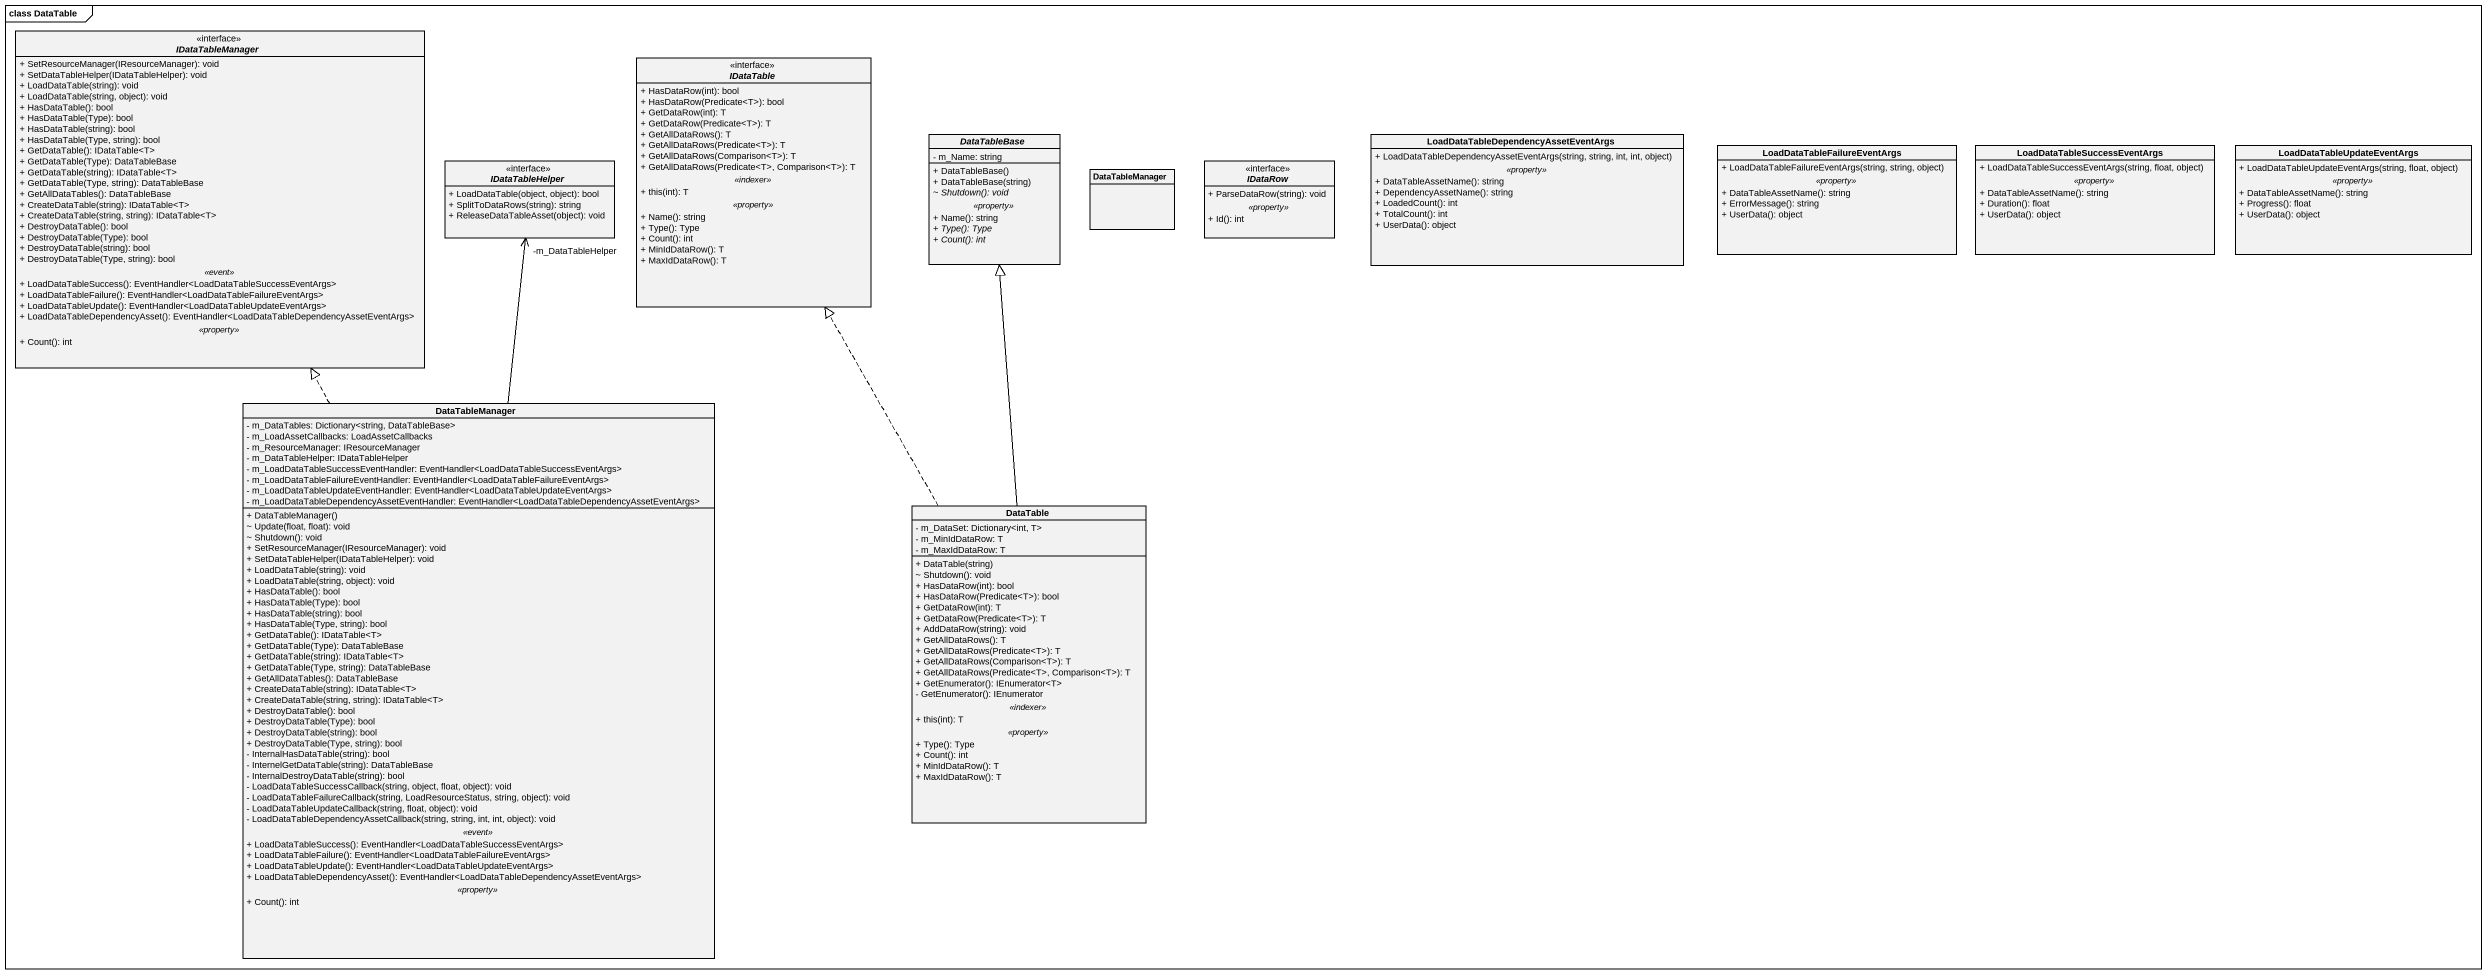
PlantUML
@startuml
mainframe class DataTable
hide circle
hide empty members
skinparam classAttributeIconSize 0
interface IDataTableManager {
  + SetResourceManager(IResourceManager): void
  + SetDataTableHelper(IDataTableHelper): void
  + LoadDataTable(string): void
  + LoadDataTable(string, object): void
  + HasDataTable(): bool
  + HasDataTable(Type): bool
  + HasDataTable(string): bool
  + HasDataTable(Type, string): bool
  + GetDataTable(): IDataTable<T>
  + GetDataTable(Type): DataTableBase
  + GetDataTable(string): IDataTable<T>
  + GetDataTable(Type, string): DataTableBase
  + GetAllDataTables(): DataTableBase
  + CreateDataTable(string): IDataTable<T>
  + CreateDataTable(string, string): IDataTable<T>
  + DestroyDataTable(): bool
  + DestroyDataTable(Type): bool
  + DestroyDataTable(string): bool
  + DestroyDataTable(Type, string): bool
  .. <<event>> ..
  + LoadDataTableSuccess(): EventHandler<LoadDataTableSuccessEventArgs>
  + LoadDataTableFailure(): EventHandler<LoadDataTableFailureEventArgs>
  + LoadDataTableUpdate(): EventHandler<LoadDataTableUpdateEventArgs>
  + LoadDataTableDependencyAsset(): EventHandler<LoadDataTableDependencyAssetEventArgs>
  .. <<property>> ..
  + Count(): int
}
interface IDataTable {
  + HasDataRow(int): bool
  + HasDataRow(Predicate<T>): bool
  + GetDataRow(int): T
  + GetDataRow(Predicate<T>): T
  + GetAllDataRows(): T
  + GetAllDataRows(Predicate<T>): T
  + GetAllDataRows(Comparison<T>): T
  + GetAllDataRows(Predicate<T>, Comparison<T>): T
  .. <<indexer>> ..
  + this(int): T
  .. <<property>> ..
  + Name(): string
  + Type(): Type
  + Count(): int
  + MinIdDataRow(): T
  + MaxIdDataRow(): T
}
abstract class DataTableBase {
  - m_Name: string
  --
  + DataTableBase()
  + DataTableBase(string)
  {abstract} ~ Shutdown(): void
  .. <<property>> ..
  + Name(): string
  {abstract} + Type(): Type
  {abstract} + Count(): int
}
class "LoadDataTableDependencyAssetEventArgs" as LoadDataTableDependencyAsset {
  + LoadDataTableDependencyAssetEventArgs(string, string, int, int, object)
  .. <<property>> ..
  + DataTableAssetName(): string
  + DependencyAssetName(): string
  + LoadedCount(): int
  + TotalCount(): int
  + UserData(): object
}
class "LoadDataTableFailureEventArgs" as LoadDataTableFailureEventArg {
  + LoadDataTableFailureEventArgs(string, string, object)
  .. <<property>> ..
  + DataTableAssetName(): string
  + ErrorMessage(): string
  + UserData(): object
}
class "LoadDataTableSuccessEventArgs" as LoadDataTableSuccessEventArg {
  + LoadDataTableSuccessEventArgs(string, float, object)
  .. <<property>> ..
  + DataTableAssetName(): string
  + Duration(): float
  + UserData(): object
}
class LoadDataTableUpdateEventArgs {
  + LoadDataTableUpdateEventArgs(string, float, object)
  .. <<property>> ..
  + DataTableAssetName(): string
  + Progress(): float
  + UserData(): object
}
interface IDataTableHelper {
  + LoadDataTable(object, object): bool
  + SplitToDataRows(string): string
  + ReleaseDataTableAsset(object): void
}
class DataTableManager
interface IDataRow {
  + ParseDataRow(string): void
  .. <<property>> ..
  + Id(): int
}
class "DataTableManager" as DataTableManager_2 {
  - m_DataTables: Dictionary<string, DataTableBase>
  - m_LoadAssetCallbacks: LoadAssetCallbacks
  - m_ResourceManager: IResourceManager
  - m_DataTableHelper: IDataTableHelper
  - m_LoadDataTableSuccessEventHandler: EventHandler<LoadDataTableSuccessEventArgs>
  - m_LoadDataTableFailureEventHandler: EventHandler<LoadDataTableFailureEventArgs>
  - m_LoadDataTableUpdateEventHandler: EventHandler<LoadDataTableUpdateEventArgs>
  - m_LoadDataTableDependencyAssetEventHandler: EventHandler<LoadDataTableDependencyAssetEventArgs>
  --
  + DataTableManager()
  ~ Update(float, float): void
  ~ Shutdown(): void
  + SetResourceManager(IResourceManager): void
  + SetDataTableHelper(IDataTableHelper): void
  + LoadDataTable(string): void
  + LoadDataTable(string, object): void
  + HasDataTable(): bool
  + HasDataTable(Type): bool
  + HasDataTable(string): bool
  + HasDataTable(Type, string): bool
  + GetDataTable(): IDataTable<T>
  + GetDataTable(Type): DataTableBase
  + GetDataTable(string): IDataTable<T>
  + GetDataTable(Type, string): DataTableBase
  + GetAllDataTables(): DataTableBase
  + CreateDataTable(string): IDataTable<T>
  + CreateDataTable(string, string): IDataTable<T>
  + DestroyDataTable(): bool
  + DestroyDataTable(Type): bool
  + DestroyDataTable(string): bool
  + DestroyDataTable(Type, string): bool
  - InternalHasDataTable(string): bool
  - InternelGetDataTable(string): DataTableBase
  - InternalDestroyDataTable(string): bool
  - LoadDataTableSuccessCallback(string, object, float, object): void
  - LoadDataTableFailureCallback(string, LoadResourceStatus, string, object): void
  - LoadDataTableUpdateCallback(string, float, object): void
  - LoadDataTableDependencyAssetCallback(string, string, int, int, object): void
  .. <<event>> ..
  + LoadDataTableSuccess(): EventHandler<LoadDataTableSuccessEventArgs>
  + LoadDataTableFailure(): EventHandler<LoadDataTableFailureEventArgs>
  + LoadDataTableUpdate(): EventHandler<LoadDataTableUpdateEventArgs>
  + LoadDataTableDependencyAsset(): EventHandler<LoadDataTableDependencyAssetEventArgs>
  .. <<property>> ..
  + Count(): int
}
class DataTable {
  - m_DataSet: Dictionary<int, T>
  - m_MinIdDataRow: T
  - m_MaxIdDataRow: T
  --
  + DataTable(string)
  ~ Shutdown(): void
  + HasDataRow(int): bool
  + HasDataRow(Predicate<T>): bool
  + GetDataRow(int): T
  + GetDataRow(Predicate<T>): T
  + AddDataRow(string): void
  + GetAllDataRows(): T
  + GetAllDataRows(Predicate<T>): T
  + GetAllDataRows(Comparison<T>): T
  + GetAllDataRows(Predicate<T>, Comparison<T>): T
  + GetEnumerator(): IEnumerator<T>
  - GetEnumerator(): IEnumerator
  .. <<indexer>> ..
  + this(int): T
  .. <<property>> ..
  + Type(): Type
  + Count(): int
  + MinIdDataRow(): T
  + MaxIdDataRow(): T
}
DataTableManager_2 .up.|> IDataTableManager
DataTableManager_2 -up-> "-m_DataTableHelper" IDataTableHelper
DataTable .up.|> IDataTable
DataTable -up-|> DataTableBase
@enduml
